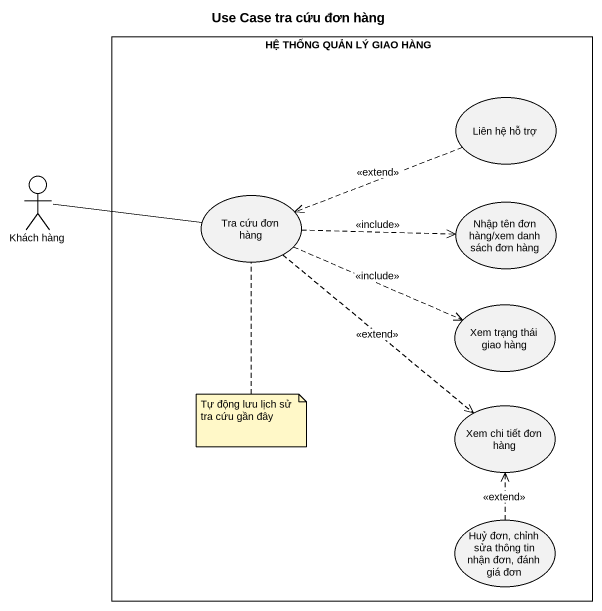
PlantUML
@startuml
title Use Case tra cứu đơn hàng
rectangle "HỆ THỐNG QUẢN LÝ GIAO HÀNG" as HỆ_THỐNG_QUẢN_LÝ_GIAO_HÀNG {
  usecase "Liên hệ hỗ trợ" as Liên_hệ_hỗ_trợ
  usecase "Tra cứu đơn hàng" as Tra_cứu_đơn_hàng
  usecase "Nhập tên đơn hàng/xem danh sách đơn hàng" as Nhập_tên_đơn_hàng_xem_danh
  usecase "Xem trạng thái giao hàng" as Xem_trạng_thái_giao_hàng
  usecase "Xem chi tiết đơn hàng" as Xem_chi_tiết_đơn_hàng
  usecase "Huỷ đơn, chỉnh sửa thông tin nhận đơn, đánh giá đơn" as Huỷ_đơn_chỉnh_sửa_thông_tin
}
actor "Khách hàng" as Khách_hàng
Liên_hệ_hỗ_trợ .left.> Tra_cứu_đơn_hàng : <<extend>>
Khách_hàng -right- Tra_cứu_đơn_hàng
Tra_cứu_đơn_hàng .right.> Nhập_tên_đơn_hàng_xem_danh : <<include>>
Tra_cứu_đơn_hàng .right.> Xem_trạng_thái_giao_hàng : <<include>>
Tra_cứu_đơn_hàng ..> Xem_chi_tiết_đơn_hàng : <<extend>>
Huỷ_đơn_chỉnh_sửa_thông_tin .up.> Xem_chi_tiết_đơn_hàng : <<extend>>
note bottom of Tra_cứu_đơn_hàng : Tự động lưu lịch sử tra cứu gần đây
@enduml
